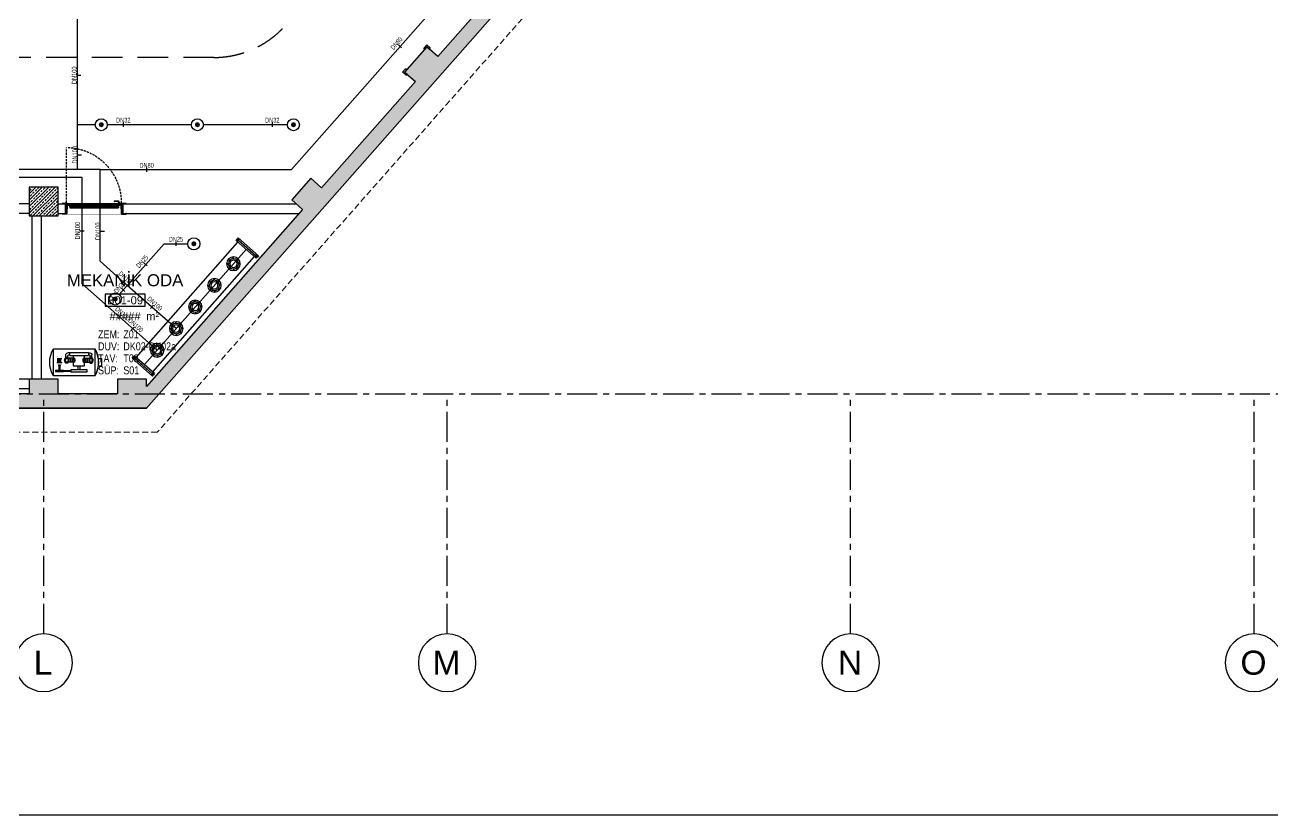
# Model space of a CAD drawing. Header units: millimetres. Extents: x -379292 to 1221486, y 92049 to 447512.
# Drawn here: x 368838 to 394800, y 92049 to 108496 of the extents above; entities that cross this region are included whole.
import ezdxf
from ezdxf.enums import TextEntityAlignment as Align
from ezdxf.lldxf.tags import DXFTag

# ---------------------------------------------------------------- set-up
doc = ezdxf.new("R2010")
doc.units = ezdxf.units.MM
for name, pattern in [('ACAD_ISO07W100', [3, 0, -3]), ('CENTER', [2, 1.25, -0.25, 0.25, -0.25]), ('DASHDOT', [25.4, 12.7, -6.35, 0, -6.35]), ('HIDDEN', [9.525, 6.35, -3.175])]:
    doc.linetypes.add(name, pattern=pattern)
for name, color, linetype, lineweight in [('-M-FIRE EQUIPMENT', 7, 'Continuous', 30), ('-M-YNGN-FHC-KORUMA', 7, 'ACAD_ISO07W100', 25), ('-M-YNGN-ZON5', 11, 'SP', 30), ('-M-YNGN-ZON6', 2, 'SP', 30), ('06_FORMWORK HIDDEN', 252, 'HIDDEN2', 0)]:
    doc.layers.add(name, color=color, linetype=linetype, lineweight=lineweight)
for name, color, linetype in [('-M-PIPE EQUIPMENT', 14, 'Continuous'), ('-M-YNGN-BORUID', 7, 'Continuous'), ('-M-YNGN-BORUUZUN', 7, 'Continuous'), ('-M-YNGN-BORUYUK', 7, 'Continuous'), ('-M-YNGN-SPR-YUK', 7, 'Continuous'), ('-M-YNGN-ZON5-CAP-', 7, 'Continuous'), ('-M-YNGN-ZON6-CAP-', 7, 'Continuous'), ('-M-YNGN-ZON6-SPR-', 7, 'Continuous'), ('010-05', 1, 'Continuous'), ('05_AXIS', 211, 'CENTER'), ('05_AXIS NAME', 7, 'Continuous'), ('05_DOOR', 2, 'Continuous'), ('05_EQUIPMENT', 1, 'Continuous'), ('05_HATCH 1', 101, 'Continuous'), ('05_HATCH CONCRETE', 141, 'Continuous'), ('05_HATCH SOLID-1', 252, 'Continuous'), ('05_HATCH SOLID-2', 253, 'Continuous'), ('05_MATERIAL TEXT', 112, 'Continuous'), ('05_ROOM M2', 161, 'Continuous'), ('05_ROOM NAME', 153, 'Continuous'), ('05_ROOM NUMBER', 152, 'Continuous'), ('05_STEEL HIDDEN', 61, 'HIDDEN'), ('05_SYMBOL', 2, 'Continuous'), ('05_WALL', 3, 'Continuous'), ('flans015', 14, 'Continuous')]:
    doc.layers.add(name, color=color, linetype=linetype)
doc.layers.add('-M-YNGN-SPR-CAPCIZGI', color=188, linetype='Continuous', plot=False)
doc.styles.add('CIZGI', font='tahoma.ttf', dxfattribs={"width": 0.8, "oblique": 20})
doc.styles.add('DIM', font='arial.ttf')
doc.styles.add('HCAD', font='HCAD.SHX', dxfattribs={"width": 0.8, "height": 0.2})
doc.styles.add('PIPESIZE', font='hcad.shx', dxfattribs={"width": 0.8})
doc.styles.add('SPR-NOT', font='romans.shx')
doc.styles.add('YAZI-2', font='arial.ttf', dxfattribs={"height": 2})
doc.styles.add('YAZI-3', font='arial.ttf', dxfattribs={"height": 3})
doc.styles.add('YAZI-5', font='arial.ttf', dxfattribs={"height": 5})
tags = doc.linetypes.add('HIDDEN2', pattern=[0.1875, 0.125, -0.0625]).pattern_tags.tags
tags[6:7] = [DXFTag(74, 4), DXFTag(75, 0), DXFTag(340, '0'), DXFTag(46, 0.0), DXFTag(50, 0.0), DXFTag(44, 0.0), DXFTag(45, 0.0)]
tags[4:5] = [DXFTag(74, 4), DXFTag(75, 0), DXFTag(340, '0'), DXFTag(46, 0.0), DXFTag(50, 0.0), DXFTag(44, 0.0), DXFTag(45, 0.0)]
doc.linetypes.add('SP', pattern='A,2,-0.1,["SP",CIZGI,S=0.14,R=0.2,X=0,Y=-0.07],-0.255', length=2.355)
pattern_1 = [(270, (-695728.2336, -3493868.9414), (1.3748153225, -2.38125), [1.5875, -3.175]), (30, (-695728.2336, -3493868.9414), (1.3748153315, 2.3812499948), [1.5875, -3.175]), (330, (-695728.2336, -3493868.9414), (2.749630654, -5.2e-09), [-3.175, 1.5875])]
pattern_2 = [(225, (905000, -3e-07), (67.351921, -67.351921), []), (225, (904932.65, -3e-07), (67.351921, -67.351921), [47.625, -23.8125])]

# ---------------------------------------------------------------- blocks, each defined once
blk = doc.blocks.new('AWAKS ADI')
at = {"layer": '05_AXIS NAME', "color": 2}
blk.add_circle((0, 0), 6, dxfattribs=at)
at = {"layer": '05_AXIS NAME', "style": 'YAZI-5'}
blk.add_attdef('AKSADI', text='', height=5, dxfattribs=at).set_placement((0, 0), align=Align.MIDDLE_CENTER)
blk = doc.blocks.new('202_Aks')
at = {"layer": '05_AXIS', "ltscale": 500}
for p, q in [((-5000, -177300), (142900, -177300)), ((83100, -182300), (83100, -177300)), ((91500, -182300), (91500, -177300)), ((99900, -182300), (99900, -177300)), ((108300, -182300), (108300, -177300))]:
    blk.add_line(p, q, dxfattribs=at)
at = {"layer": '05_AXIS NAME'}
ref = blk.add_blockref('AWAKS ADI', (83100, -182900), dxfattribs=dict(at, xscale=-100, yscale=100, zscale=100))
ref.add_attrib('AKSADI', 'L', dxfattribs={"height": 500, "style": 'YAZI-5'}).set_placement((83086, -182898), align=Align.MIDDLE_CENTER)
ref = blk.add_blockref('AWAKS ADI', (91500, -182900), dxfattribs=dict(at, xscale=-100, yscale=100, zscale=100))
ref.add_attrib('AKSADI', 'M', dxfattribs={"height": 500, "style": 'YAZI-5'}).set_placement((91486, -182898), align=Align.MIDDLE_CENTER)
ref = blk.add_blockref('AWAKS ADI', (99900, -182900), dxfattribs=dict(at, xscale=-100, yscale=100, zscale=100))
ref.add_attrib('AKSADI', 'N', dxfattribs={"height": 500, "style": 'YAZI-5'}).set_placement((99886, -182898), align=Align.MIDDLE_CENTER)
ref = blk.add_blockref('AWAKS ADI', (108300, -182900), dxfattribs=dict(at, xscale=-100, yscale=100, zscale=100))
ref.add_attrib('AKSADI', 'O', dxfattribs={"height": 500, "style": 'YAZI-5'}).set_placement((108286, -182898), align=Align.MIDDLE_CENTER)
blk = doc.blocks.new('başlık')
at = {"layer": '05_MATERIAL TEXT', "style": 'DIM', "width": 0.8}
for s, p in [('ZEM:', (0, 50)), ('DUV:', (0, -100)), ('TAV:', (0, -250)), ('SÜP:', (0, -400))]:
    blk.add_text(s, height=100, dxfattribs=at).set_placement(p, align=Align.MIDDLE_LEFT)
blk = doc.blocks.new('MAHAL')
at = {"layer": '05_ROOM NUMBER'}
blk.add_lwpolyline([(-5.46, -10.75), (4.54, -10.75), (4.54, -7.75), (-5.46, -7.75)], close=True, dxfattribs=at)
at = {"layer": '05_HATCH SOLID-1', "xscale": 0.02, "yscale": 0.02, "zscale": 0.02}
blk.add_blockref('başlık', (-7.21, -18.75), dxfattribs=at)
at = {"layer": '05_MATERIAL TEXT', "style": 'DIM', "width": 0.8}
for tag, p in [('ZEMİN', (-0.89, -17.75)), ('DUVAR', (-0.89, -20.75)), ('TAVAN', (-0.89, -23.75)), ('SÜPÜRGELİK', (-0.89, -26.75))]:
    blk.add_attdef(tag, text='', height=2, dxfattribs=at).set_placement(p, align=Align.MIDDLE_LEFT)
at = {"layer": '05_ROOM M2', "insert": (6.45, -13.24), "char_height": 2, "attachment_point": 5, "style": 'YAZI-2'}
blk.add_mtext_dynamic_manual_height_columns('m²', width=6.9387, gutter_width=625, heights=[0], dxfattribs=at)
at = {"layer": '05_ROOM M2', "style": 'YAZI-2'}
blk.add_attdef('MAHALM2', text='', height=2, dxfattribs=at).set_placement((-0.46, -13.25), align=Align.MIDDLE_CENTER)
at = {"layer": '05_ROOM NAME', "style": 'YAZI-3'}
for tag, p in [('INGMAHALADI', (-0.46, 0.75)), ('TURMAHALADI', (-0.46, -4.25))]:
    blk.add_attdef(tag, text='', height=3, dxfattribs=at).set_placement(p, align=Align.MIDDLE_CENTER)
at = {"layer": '05_ROOM NUMBER', "style": 'YAZI-2'}
blk.add_attdef('MAHALNO', text='', height=2, dxfattribs=at).set_placement((-0.46, -9.25), align=Align.MIDDLE_CENTER)
blk = doc.blocks.new('A$C44F8638E')
at = {"color": 0, "linetype": 'ByBlock'}
for p, q in [((23, 85.3), (-35.4, 85.3)), ((-35.4, 85.3), (-35.4, -2.7)), ((2.2, 99.8), (-14.5, 99.8)), ((-14.5, 99.8), (-14.5, 93)), ((2.2, 93), (2.2, 99.8)), ((23, -2.7), (23, 85.3)), ((-35.4, -2.7), (23, -2.7))]:
    blk.add_line(p, q, dxfattribs=at)
at = {"color": 14, "linetype": 'ByBlock'}
for p, q in [((-27, 68.8), (-27, 34.4)), ((-21.7, 68.8), (-27, 68.8)), ((-21.7, 34.4), (-21.7, 68.8)), ((-13.9, 53.5), (-21.7, 53.5)), ((-13.9, 63.5), (-5.9, 63.5)), ((-13.9, 39.4), (-13.9, 63.5)), ((-5.9, 61.1), (-5.9, 73.8)), ((2.5, 61.1), (2.5, 73.8)), ((2.5, 63.5), (8.7, 63.5)), ((4.1, 79.5), (9.8, 79.5)), ((4.1, 75.3), (7.7, 75.3)), ((8.7, 31.2), (8.7, 72.1)), ((15, 72.1), (8.7, 72.1)), ((9.8, 72.1), (9.8, 73.2)), ((13.9, 72.1), (13.9, 75.3)), ((15, 31.2), (15, 72.1)), ((-21.7, 34.4), (-27, 34.4)), ((-25.2, 18.3), (-25.2, 34.4)), ((-23.5, 18.3), (-23.5, 34.4)), ((-13.9, 49.4), (-21.7, 49.4)), ((-5.9, 39.4), (-13.9, 39.4)), ((-5.9, 41.8), (-5.9, 29.1)), ((2.5, 41.8), (2.5, 29.1)), ((8.7, 39.4), (2.5, 39.4)), ((4.1, 27.6), (7.7, 27.6)), ((15, 31.2), (8.7, 31.2)), ((9.8, 29.7), (9.8, 31.2)), ((13.9, 30.8), (13.9, 27.6)), ((-25.6, 1.4), (-25.6, 18.3)), ((-23.1, 18.3), (-25.6, 18.3)), ((-23.1, 1.4), (-25.6, 1.4)), ((-23.1, 1.4), (-23.1, 18.3)), ((-14.3, 10.9), (-23.1, 10.9)), ((-14.3, 8.8), (-23.1, 8.8)), ((-14.3, 11.6), (-14.3, 8.2)), ((-11.9, 11.6), (-14.3, 11.6)), ((-14.3, 8.2), (-11.9, 8.2)), ((-11.9, 8.2), (-11.9, 11.6)), ((-7.2, 15.3), (-7.2, 4.5)), ((-7.2, 11.5), (1.3, 11.5)), ((1.3, 8.1), (-7.2, 8.1)), ((-6, 13.1), (0.2, 13.1)), ((-6, 9.8), (0.2, 9.8)), ((-6, 6.4), (0.2, 6.4)), ((1.3, 15.2), (1.3, 4.6)), ((4.1, 23.4), (9.8, 23.4))]:
    blk.add_line(p, q, dxfattribs=at)
at = {"color": 0, "linetype": 'ByBlock'}
for points in [[(-35.4, 85.3, -0.285714), (23, 85.3)], [(-35.4, -2.7, 0.285714), (23, -2.7)]]:
    blk.add_lwpolyline(points, format="xyb", dxfattribs=at)
at = {"color": 14, "linetype": 'ByBlock'}
for points in [[(-1.7, 82, -0.070165), (0.9, 81.6, -0.081929), (3, 80.6, -0.106899), (4.4, 79, -0.135223), (4.9, 77.4, -0.135223), (4.4, 75.7, -0.106899), (3, 74.1, -0.081929), (0.9, 73.2, -0.070165), (-1.7, 72.8, -0.070165), (-4.3, 73.2, -0.081929), (-6.4, 74.1, -0.106899), (-7.9, 75.7, -0.135223), (-8.3, 77.4, -0.135223), (-7.9, 79, -0.106899), (-6.4, 80.6, -0.081929), (-4.3, 81.6, -0.070165)], [(-1.6, 80.1, -0.070165), (0, 79.8, -0.081929), (1.3, 79.2, -0.106899), (2.2, 78.2, -0.135223), (2.5, 77.2, -0.135223), (2.2, 76.2, -0.106899), (1.3, 75.2, -0.081929), (0, 74.6, -0.070165), (-1.6, 74.4, -0.070165), (-3.3, 74.6, -0.081929), (-4.5, 75.2, -0.106899), (-5.5, 76.2, -0.135223), (-5.7, 77.2, -0.135223), (-5.5, 78.2, -0.106899), (-4.5, 79.2, -0.081929), (-3.3, 79.8, -0.070165)], [(-1.7, 20.9, 0.070165), (0.9, 21.3, 0.081929), (3, 22.3, 0.106899), (4.4, 23.8, 0.135223), (4.9, 25.5, 0.135223), (4.4, 27.2, 0.106899), (3, 28.7, 0.081929), (0.9, 29.7, 0.070165), (-1.7, 30.1, 0.070165), (-4.3, 29.7, 0.081929), (-6.4, 28.7, 0.106899), (-7.9, 27.2, 0.135223), (-8.3, 25.5, 0.135223), (-7.9, 23.8, 0.106899), (-6.4, 22.3, 0.081929), (-4.3, 21.3, 0.070165)], [(-1.6, 22.8, 0.070165), (0, 23, 0.081929), (1.3, 23.7, 0.106899), (2.2, 24.6, 0.135223), (2.5, 25.7, 0.135223), (2.2, 26.7, 0.106899), (1.3, 27.7, 0.081929), (0, 28.3, 0.070165), (-1.6, 28.5, 0.070165), (-3.3, 28.3, 0.081929), (-4.5, 27.7, 0.106899), (-5.5, 26.7, 0.135223), (-5.7, 25.7, 0.135223), (-5.5, 24.6, 0.106899), (-4.5, 23.7, 0.081929), (-3.3, 23, 0.070165)]]:
    blk.add_lwpolyline(points, format="xyb", close=True, dxfattribs=at)
for points in [[(2.5, 70.1, -0.060594), (0.9, 69.5, -0.070165), (-1.7, 69.1, -0.070165), (-4.3, 69.5, -0.060594), (-5.9, 70.1)], [(2.5, 66.8, -0.060594), (0.9, 66.2, -0.070165), (-1.7, 65.8, -0.070165), (-4.3, 66.2, -0.060594), (-5.9, 66.8)], [(2.5, 63.6, -0.060594), (0.9, 63, -0.070165), (-1.7, 62.6, -0.070165), (-4.3, 63, -0.060594), (-5.9, 63.6)], [(2.5, 61.2, -0.060594), (0.9, 60.5, -0.070165), (-1.7, 60.1, -0.070165), (-4.3, 60.5, -0.060594), (-5.9, 61.2)], [(2.5, 41.7, 0.060594), (0.9, 42.4, 0.070165), (-1.7, 42.8, 0.070165), (-4.3, 42.4, 0.060594), (-5.9, 41.7)], [(2.5, 39.3, 0.060594), (0.9, 39.9, 0.070165), (-1.7, 40.3, 0.070165), (-4.3, 39.9, 0.060594), (-5.9, 39.3)], [(2.5, 36, 0.060594), (0.9, 36.7, 0.070165), (-1.7, 37.1, 0.070165), (-4.3, 36.7, 0.060594), (-5.9, 36)], [(2.5, 32.7, 0.060594), (0.9, 33.4, 0.070165), (-1.7, 33.8, 0.070165), (-4.3, 33.4, 0.060594), (-5.9, 32.7)]]:
    blk.add_lwpolyline(points, format="xyb", dxfattribs=at)
at = {"color": 14, "linetype": 'ByBlock', "const_width": 0.446}
blk.add_lwpolyline([(4.2, 15.2), (-10.1, 15.2, 0.414214), (-11.8, 13.4), (-11.8, 6.3, 0.414214), (-10.1, 4.5), (4.2, 4.5, 0.414214), (6, 6.3), (6, 13.4, 0.414214)], format="xyb", close=True, dxfattribs=at)
at = {"color": 0, "linetype": 'ByBlock'}
blk.add_arc((-6.2, 38.4), 55.2, 58.1092, 121.8908, dxfattribs=at)
at = {"color": 14, "linetype": 'ByBlock'}
for centre, radius, start, end in [((7.7, 73.2), 2.08, 0, 90), ((9.8, 75.3), 4.17, 0, 90), ((7.7, 29.7), 2.08, 270, 0), ((9.8, 27.6), 4.17, 270, 0)]:
    blk.add_arc(centre, radius, start, end, dxfattribs=at)
blk = doc.blocks.new('FU150')
at = {"color": 0, "linetype": 'ByBlock'}
for centre, radius in [((0, 0), 142), ((-120, 0), 9), ((0, 0), 106), ((-85, 85), 9), ((0, 0), 75), ((0, 120), 9), ((85, 85), 9), ((120, 0), 9), ((-85, -85), 9), ((0, -120), 9), ((85, -85), 9)]:
    blk.add_circle(centre, radius, dxfattribs=at)
blk = doc.blocks.new('FY300')
at = {"color": 0, "linetype": 'ByBlock'}
for p, q in [((-281, 32), (281, 32)), ((-281, 0), (-281, 32)), ((-281, 0), (281, 0)), ((-269, 32), (-269, 0)), ((-256, 36), (-256, -4)), ((-243, 32), (-243, 0)), ((-236, 34), (-238, 32)), ((-236, 34), (236, 34)), ((236, 34), (238, 32)), ((243, 32), (243, 0)), ((256, 36), (256, -4)), ((269, 32), (269, 0)), ((281, 0), (281, 32))]:
    blk.add_line(p, q, dxfattribs=at)
blk = doc.blocks.new('G$CFD01BB52')
at = {"layer": '-M-PIPE EQUIPMENT', "color": 7, "ltscale": 0.5}
for p, q in [((-43.5, -14.9), (168.2, 225)), ((-9.4, -45.1), (202.4, 194.8))]:
    blk.add_line(p, q, dxfattribs=at)
at = {"layer": '-M-PIPE EQUIPMENT', "color": 14, "linetype": 'DASHDOT', "ltscale": 30}
blk.add_line((-26.5, -30), (185.3, 209.9), dxfattribs=at)
at = {"layer": '-M-PIPE EQUIPMENT', "ltscale": 0.2, "yscale": 0.1000000000003638, "zscale": 0.1000000000003638}
for p, xscale, rotation in [((189.8, 215), 0.1000000000003638, 138.5663252263796), ((185.3, 209.9), -0.1000000000003638, 318.5663252263797), ((-31, -35.1), -0.1000000000003638, 318.5663252263797), ((-26.5, -30), 0.1000000000003638, 138.5663252263797)]:
    blk.add_blockref('FY300', p, dxfattribs=dict(at, xscale=xscale, rotation=rotation))
at = {"layer": 'flans015', "ltscale": 0.2, "xscale": -0.09999999999999999, "yscale": 0.09999999999999999, "zscale": 0.1, "rotation": 318.5663252263797}
for p in [(158.8, 179.9), (119.1, 135), (79.4, 90), (39.7, 45), (0, 0)]:
    blk.add_blockref('FU150', p, dxfattribs=at)
blk = doc.blocks.new('VIDA')
at = {"layer": '05_EQUIPMENT'}
h = blk.add_hatch(dxfattribs=at)
h.set_pattern_fill('LINE', color=256, scale=0.1, angle=150, style=0)
h.set_pattern_definition([(330, (-3585.31887, 6072.20274), (0.03125, 0.05412658774), [])])
h.paths.add_polyline_path([(-0.1, -0.3), (-0.1, -1.7), (0.1, -1.7), (0.1, -0.3)])
h.paths.add_polyline_path([(-0.1, -0.3), (0.1, -0.3), (0, 0)])
for p, q in [((-0.1, -0.3), (0, 0)), ((0.1, -0.3), (0, 0)), ((0, -2), (-0.2, -2)), ((0.1, -1.7), (-0.1, -1.7)), ((0.1, -2), (-0.1, -2)), ((0, -2), (0, -2)), ((0.2, -2), (0, -2)), ((0, -2), (0, -2)), ((0, -2), (0, -2))]:
    blk.add_line(p, q, dxfattribs=at)
for points in [[(-0.2, -2), (-0.1, -2), (-0.1, -0.3)], [(0.2, -2), (0.1, -2), (0.1, -0.3)]]:
    blk.add_lwpolyline(points, dxfattribs=at)
blk = doc.blocks.new('*U93')
at = {"color": 8}
blk.add_wipeout([(0, 5), (0, -206), (1200, -206), (1200, 5)], dxfattribs=at)
at = {"layer": '010-05', "ltscale": 7}
h = blk.add_hatch(dxfattribs=at)
h.set_pattern_fill('ANSI37', color=8, scale=0.1, angle=540, style=0)
h.set_pattern_definition([(225, (19752.8965, 13790.6787), (0.224506403, -0.224506403), []), (315, (19752.8965, 13790.6787), (0.224506403, 0.224506403), [])])
edge = h.paths.add_edge_path(flags=16)
edge.add_line((28, -35), (28, -44))
edge.add_line((28, -44), (22, -44))
edge.add_line((22, -44), (22, -37))
edge.add_arc((26, -39), 4.69, 56.5428, 159.2569, ccw=False)
edge = h.paths.add_edge_path()
edge.add_line((29, -33), (29, -45))
edge.add_line((29, -45), (21, -45))
edge.add_line((21, -45), (21, -31))
edge.add_line((21, -31), (34, -31))
edge.add_line((34, -31), (32, -31))
edge.add_arc((32, -34), 2.82, 91.1093, 165.5986)
edge = h.paths.add_edge_path(flags=16)
edge.add_arc((32, -34), 3.82, 143.4668, 165.5986, ccw=False)
edge.add_line((29, -32), (22, -32))
edge.add_line((22, -32), (22, -35))
edge.add_arc((26, -42), 8.25, 70.1103, 120.2945, ccw=False)
edge.add_line((28, -34), (28, -33))
edge.add_line((28, -33), (29, -33))
h = blk.add_hatch(dxfattribs=at)
h.set_pattern_fill('ANSI37', color=8, scale=0.1, angle=180, style=0)
h.set_pattern_definition([(315, (-21540.32198, 13790.6787), (-0.224506403, -0.224506403), []), (225, (-21540.32198, 13790.6787), (-0.224506403, 0.224506403), [])])
edge = h.paths.add_edge_path(flags=16)
edge.add_line((1172, -35), (1172, -44))
edge.add_line((1172, -44), (1178, -44))
edge.add_line((1178, -44), (1178, -37))
edge.add_arc((1174, -39), 4.69, 20.7431, 123.4572)
edge = h.paths.add_edge_path()
edge.add_line((1171, -33), (1171, -45))
edge.add_line((1171, -45), (1179, -45))
edge.add_line((1179, -45), (1179, -31))
edge.add_line((1179, -31), (1166, -31))
edge.add_line((1166, -31), (1168, -31))
edge.add_arc((1168, -34), 2.82, 14.4014, 88.8907, ccw=False)
edge = h.paths.add_edge_path(flags=16)
edge.add_arc((1168, -34), 3.82, 14.4014, 36.5332)
edge.add_line((1171, -32), (1178, -32))
edge.add_line((1178, -32), (1178, -35))
edge.add_arc((1174, -42), 8.25, 59.7055, 109.8897)
edge.add_line((1172, -34), (1172, -33))
edge.add_line((1172, -33), (1171, -33))
at = {"layer": '05_HATCH 1'}
h = blk.add_hatch(dxfattribs=at)
h.set_pattern_fill('HONEY', color=8, scale=0.5, angle=270, style=0)
h.set_pattern_definition(pattern_1)
h.paths.add_polyline_path([(40, -3), (44, -9), (1156, -9), (1160, -3)])
h = blk.add_hatch(dxfattribs=at)
h.set_pattern_fill('HONEY', color=8, scale=0.5, angle=270, style=0)
h.set_pattern_definition(pattern_1)
h.paths.add_polyline_path([(40, -15), (44, -10), (1156, -10), (1160, -15)])
at = {"color": 8, "linetype": 'HIDDEN', "ltscale": 7}
blk.add_line((25, 25), (25, 1168), dxfattribs=at)
at = {"color": 8, "ltscale": 7}
for p, q in [((22, 10), (1148, 10)), ((22, 10), (1178, 10)), ((22, 9), (22, 10)), ((27, 2), (27, 1)), ((27, 2), (37, 2)), ((27, 1), (37, 1)), ((37, 5), (36, 5)), ((37, 9), (1163, 9)), ((1163, 2), (37, 2)), ((37, 2), (44, -9)), ((37, 1), (43, -9)), ((1105, 60), (1022, 60)), ((1105, 50), (1022, 50)), ((1142, 15), (1097, 15)), ((1097, 15), (1097, 10)), ((1115, 40), (1115, 15)), ((1125, 40), (1125, 15)), ((1142, 15), (1142, 10)), ((1163, 2), (1156, -9)), ((1163, 1), (1157, -9)), ((1163, 5), (1164, 5)), ((1173, 2), (1163, 2)), ((1173, 1), (1163, 1)), ((1173, 2), (1173, 1)), ((1178, 9), (1178, 10)), ((1178, 9), (1178, 10)), ((1163, -27), (22, -27)), ((22, -27), (1163, -27)), ((22, -28), (22, -27)), ((1163, -28), (22, -28)), ((1178, -28), (22, -28)), ((43, -9), (27, -9)), ((27, -20), (37, -20)), ((27, -20), (27, -21)), ((27, -21), (37, -21)), ((33, -28), (1163, -28)), ((37, -23), (36, -23)), ((37, -20), (43, -9)), ((37, -21), (44, -10)), ((1163, -21), (37, -21)), ((1156, -9), (44, -9)), ((1156, -10), (44, -10)), ((96, -58), (96, -38)), ((1109, -58), (96, -58)), ((96, -58), (96, -78)), ((96, -78), (1109, -78)), ((116, -38), (116, -58)), ((1089, -38), (1089, -58)), ((1109, -58), (1109, -38)), ((1109, -58), (1109, -78)), ((1163, -21), (1156, -10)), ((1163, -20), (1157, -9)), ((1157, -9), (1173, -9)), ((1173, -20), (1163, -20)), ((1173, -21), (1163, -21)), ((1163, -23), (1164, -23)), ((1173, -20), (1173, -21)), ((1178, -28), (1178, -27)), ((1178, -28), (1178, -27))]:
    blk.add_line(p, q, dxfattribs=at)
at = {"color": 8, "ltscale": 7, "flags": 128}
for points in [[(36, -101, -1), (34, -101), (34, -85), (32, -85), (32, -101, 1), (38, -101), (38, -35, 1), (30, -35), (30, -45), (20, -45), (20, 10), (-68, 10), (-68, 0), (-58, 0), (-58, 2), (-66, 2), (-66, 8), (18, 8), (18, -47), (32, -47), (32, -35, -1), (36, -35)], [(1164, -101, 1), (1166, -101), (1166, -85), (1168, -85), (1168, -101, -1), (1162, -101), (1162, -35, -1), (1170, -35), (1170, -45), (1180, -45), (1180, 10), (1268, 10), (1268, 0), (1258, 0), (1258, 2), (1266, 2), (1266, 8), (1182, 8), (1182, -47), (1168, -47), (1168, -35, 1), (1164, -35)]]:
    blk.add_lwpolyline(points, format="xyb", close=True, dxfattribs=at)
at = {"color": 8, "ltscale": 7}
for points in [[(37, 5), (37, 9), (22, 9), (22, -27), (37, -27), (37, -23)], [(36, 5), (36, 8), (23, 8), (23, -26), (36, -26), (36, -23)], [(1163, 5), (1163, 9), (1178, 9), (1178, -27), (1163, -27), (1163, -23)], [(1164, 5), (1164, 8), (1177, 8), (1177, -26), (1164, -26), (1164, -23)], [(86, -28), (86, -38), (128, -38), (128, -28)], [(1119, -28), (1119, -38), (1077, -38), (1077, -28)]]:
    blk.add_lwpolyline(points, dxfattribs=at)
for points in [[(32, -55), (32, -210), (-68, -210), (-68, -200), (-58, -200), (-58, -202), (-66, -202), (-66, -208), (30, -208), (30, -55)], [(29, -57), (20, -57), (20, -83), (30, -93), (30, -106), (28, -106), (28, -94), (18, -84), (18, -55), (29, -55)], [(40, -3), (44, -9), (1156, -9), (1160, -3)], [(40, -15), (44, -10), (1156, -10), (1160, -15)], [(1168, -55), (1168, -210), (1268, -210), (1268, -200), (1258, -200), (1258, -202), (1266, -202), (1266, -208), (1170, -208), (1170, -55)], [(1171, -57), (1180, -57), (1180, -83), (1170, -93), (1170, -106), (1172, -106), (1172, -94), (1182, -84), (1182, -55), (1171, -55)]]:
    blk.add_lwpolyline(points, close=True, dxfattribs=at)
for radius in [10.1, 6.72]:
    blk.add_circle((21, 21), radius, dxfattribs=at)
at = {"color": 8, "linetype": 'HIDDEN', "ltscale": 7}
blk.add_arc((21, 16), 1152, 359.7875, 89.8098, dxfattribs=at)
at = {"color": 8, "ltscale": 7}
for centre, radius, start, end in [((1022, 55), 5, 90, 270), ((1105, 40), 20, 0, 90), ((1105, 40), 10, 0, 90)]:
    blk.add_arc(centre, radius, start, end, dxfattribs=at)
at = {"layer": '010-05', "color": 8, "ltscale": 7}
for points in [[(29, -33, -0.336971), (32, -31), (34, -31), (29, -31), (21, -31), (21, -45), (29, -45)], [(28, -34, 0.222538), (22, -35), (22, -32), (29, -32, 0.09687), (29, -33), (28, -33)], [(28, -44), (22, -44), (22, -37, -0.473637), (28, -35)], [(1171, -33, 0.336971), (1168, -31), (1166, -31), (1171, -31), (1179, -31), (1179, -45), (1171, -45)], [(1172, -34, -0.222538), (1178, -35), (1178, -32), (1171, -32, -0.09687), (1171, -33), (1172, -33)], [(1172, -44), (1178, -44), (1178, -37, 0.473637), (1172, -35)]]:
    blk.add_lwpolyline(points, format="xyb", close=True, dxfattribs=at)
at = {"layer": '05_STEEL HIDDEN', "color": 8, "ltscale": 7}
for points in [[(17, -48), (17, -23), (11, -23), (11, -49), (23, -77), (23, -99), (29, -99), (29, -76)], [(1183, -48), (1183, -23), (1189, -23), (1189, -49), (1177, -77), (1177, -99), (1171, -99), (1171, -76)]]:
    blk.add_lwpolyline(points, close=True, dxfattribs=at)
at = {"layer": '05_STEEL HIDDEN', "color": 8, "ltscale": 7, "flags": 128}
for points in [[(17, -23), (18, -23), (18, -48), (30, -76), (30, -99), (29, -99)], [(1183, -23), (1182, -23), (1182, -48), (1170, -76), (1170, -99), (1171, -99)]]:
    blk.add_lwpolyline(points, dxfattribs=at)
at = {"layer": '05_WALL', "color": 8, "ltscale": 20}
for points in [[(0, 0), (0, -200)], [(1200, 0), (1200, -200)]]:
    blk.add_lwpolyline(points, dxfattribs=at)
at = {"color": 8, "ltscale": 7, "yscale": 10, "zscale": 10, "rotation": 180}
for p, xscale in [((25, -65), -10), ((1175, -65), 10)]:
    blk.add_blockref('VIDA', p, dxfattribs=dict(at, xscale=xscale))
blk = doc.blocks.new('bariyer')
at = {"color": 8, "ltscale": 25}
blk.add_lwpolyline([(0, -70), (15, -70, 0.414214), (30, -55), (30, 30), (-55, 30, 0.414214), (-70, 15), (-70, 0), (0, 0)], format="xyb", close=True, dxfattribs=at)
blk = doc.blocks.new('OtoParkBodrumKatMimari')
at = {"layer": '05_SYMBOL', "color": 252, "linetype": 'HIDDEN', "ltscale": 100}
blk.add_lwpolyline([(91643, 7000, 0.215217), (93143, 7677)], format="xyb", dxfattribs=at)
blk.add_lwpolyline([(91643, 7000), (67313, 7000)], dxfattribs=at)
at = {"layer": '05_WALL', "color": 8, "flags": 128}
for points in [[(87800, 3950), (80000, 3950)], [(88400, 3950), (93358, 3950)], [(87800, 3750), (80000, 3750)], [(88400, 3750), (93415, 3750)], [(87800, 300), (80000, 300)], [(87800, 100), (80000, 100)]]:
    blk.add_lwpolyline(points, dxfattribs=at)
at = {"layer": '05_WALL', "color": 8}
for points in [[(87850, 3700), (87850, 300)], [(88050, 3700), (88050, 300)]]:
    blk.add_lwpolyline(points, dxfattribs=at)
at = {"layer": '06_FORMWORK HIDDEN', "linetype": 'HIDDEN', "ltscale": 20}
for p, q in [((143700, 59511), (90466, -800)), ((90466, -800), (70114, -800))]:
    blk.add_line(p, q, dxfattribs=at)
at = {"layer": '-M-FIRE EQUIPMENT', "ltscale": 0.5, "xscale": -9.720000000670547, "yscale": 9.720000000670547, "zscale": 9.72, "rotation": 270}
blk.add_blockref('A$C44F8638E', (88333, 714), dxfattribs=at)
at = {"layer": '-M-YNGN-FHC-KORUMA', "xscale": 10, "yscale": 10, "zscale": 10}
blk.add_blockref('G$CFD01BB52', (90463, 906), dxfattribs=at)
at = {"layer": '05_AXIS'}
blk.add_blockref('202_Aks', (5000, 177300), dxfattribs=at)
at = {"layer": '05_ROOM NUMBER'}
ref = blk.add_blockref('MAHAL', (89833, 2716), dxfattribs=dict(at, xscale=83.33333333333333, yscale=83.33333333333333, zscale=83.33333333333333))
ref.add_attrib('TURMAHALADI', 'MEKANİK ODA', dxfattribs={"layer": '05_ROOM NAME', "height": 250, "style": 'YAZI-3'}).set_placement((89794, 2362), align=Align.MIDDLE_CENTER)
ref.add_attrib('MAHALNO', 'B01-09', dxfattribs={"height": 166.7, "style": 'YAZI-2'}).set_placement((89794, 1945), align=Align.MIDDLE_CENTER)
ref.add_attrib('MAHALM2', '#####', dxfattribs={"layer": '05_ROOM M2', "height": 166.7, "style": 'YAZI-2'}).set_placement((89794, 1612), align=Align.MIDDLE_CENTER)
ref.add_attrib('ZEMİN', 'Z01', dxfattribs={"layer": '05_MATERIAL TEXT', "height": 166.7, "style": 'DIM', "width": 0.8}).set_placement((89758, 1237), align=Align.MIDDLE_LEFT)
ref.add_attrib('DUVAR', 'DK02-DK02a', dxfattribs={"layer": '05_MATERIAL TEXT', "height": 166.7, "style": 'DIM', "width": 0.8}).set_placement((89758, 987), align=Align.MIDDLE_LEFT)
ref.add_attrib('TAVAN', 'T03', dxfattribs={"layer": '05_MATERIAL TEXT', "height": 166.7, "style": 'DIM', "width": 0.8}).set_placement((89758, 737), align=Align.MIDDLE_LEFT)
ref.add_attrib('SÜPÜRGELİK', 'S01', dxfattribs={"layer": '05_MATERIAL TEXT', "height": 166.7, "style": 'DIM', "width": 0.8}).set_placement((89758, 487), align=Align.MIDDLE_LEFT)
at = {"layer": '05_SYMBOL', "color": 8, "rotation": 48.56632516036355}
blk.add_blockref('bariyer', (96078, 7220), dxfattribs=at)
at = {"layer": '05_SYMBOL', "color": 8, "xscale": -1, "rotation": 48.56632529242532}
blk.add_blockref('bariyer', (95615, 6696), dxfattribs=at)
at = {"layer": '05_DOOR'}
blk.add_blockref('*U93', (88550, 3950), dxfattribs=at)
at = {"layer": '05_HATCH CONCRETE'}
h = blk.add_hatch(dxfattribs=at)
h.set_pattern_fill('ANSI33', color=8, scale=15, angle=180, style=0)
h.set_pattern_definition(pattern_2)
h.paths.add_polyline_path([(142600, 59700), (142800, 59700), (139870, 56381), (139645, 56579), (139248, 56130), (139473, 55931), (135668, 51620), (135443, 51819), (134848, 51144), (135073, 50945), (131506, 46904), (131281, 47103), (130884, 46653), (131109, 46455), (127899, 42818), (127674, 43017), (127277, 42567), (127502, 42369), (124481, 38946), (124256, 39145), (123859, 38695), (124084, 38496), (120848, 34830), (120623, 35029), (120028, 34354), (120253, 34155), (117433, 30962), (117209, 31160), (116812, 30710), (117036, 30512), (113992, 27063), (113767, 27262), (113370, 26812), (113595, 26613), (110386, 22977), (110161, 23176), (109764, 22726), (109989, 22527), (106786, 18899), (106561, 19097), (105965, 18422), (106190, 18224), (103361, 15019), (103136, 15217), (102739, 14767), (102964, 14569), (99777, 10958), (99552, 11156), (99155, 10707), (99380, 10508), (96303, 7022), (96078, 7220), (95615, 6696), (95840, 6497), (93887, 4285), (93662, 4484), (93265, 4034), (93490, 3836), (90240, 153), (90240, 300), (89640, 300), (89640, 0), (88400, 0), (88400, 300), (87800, 300), (87800, 0), (80000, 0), (80000, 300), (79400, 300), (79400, 0), (71600, 0), (71600, 300), (71000, 300), (71000, -300), (90240, -300), (143200, 59700), (143200, 67400), (142600, 67400), (142600, 66800), (142900, 66800), (142900, 64150), (142600, 64150), (142600, 63550), (142900, 63550), (142900, 60300), (142600, 60300)])
h = blk.add_hatch(dxfattribs=at)
h.set_pattern_fill('ANSI33', color=8, scale=15, angle=180, style=0)
h.set_pattern_definition(pattern_2)
h.paths.add_polyline_path([(88400, 3700), (88400, 4300), (87800, 4300), (87800, 3700)])
at = {"color": 5}
for points in [[(99380, 10508), (96303, 7022), (96078, 7220), (95615, 6696), (95840, 6497), (93887, 4285), (93662, 4484), (93265, 4034), (93490, 3836), (90240, 153), (90240, 300), (89640, 300), (89640, 0), (88400, 0), (88400, 300), (87800, 300), (87800, 0), (80000, 0)], [(71000, -300), (90240, -300), (143200, 59700)]]:
    blk.add_lwpolyline(points, dxfattribs=at)
blk.add_lwpolyline([(88400, 3700), (88400, 4300), (87800, 4300), (87800, 3700)], close=True, dxfattribs=at)
at = {"layer": '05_HATCH SOLID-2', "color": 251, "ltscale": 25}
for points in [[(150500, -8770), (-8600, -8770), (-8600, 187430)], [(150500, -8770), (150500, 187430), (4700, 187430), (4700, 177600), (135600, 177600), (135600, 144600), (143200, 144600), (143200, 59700), (90240, -300), (70300, -300), (63119, 5881)]]:
    blk.add_lwpolyline(points, dxfattribs=at)
blk = doc.blocks.new('SPRKL100')
at = {"layer": '-M-YNGN-SPR-CAPCIZGI'}
blk.add_line((0, 0.43), (0, -0.43), dxfattribs=at)
at = {"layer": '-M-YNGN-BORUID', "color": 0, "style": 'HCAD', "width": 0.8, "flags": 1}
blk.add_attdef('DIC', text='', height=0.4, dxfattribs=at).set_placement((0, -1.69), align=Align.CENTER)
at = {"layer": '-M-YNGN-BORUUZUN', "color": 0, "style": 'HCAD', "width": 0.7}
blk.add_attdef('BOY', text='', height=0.8, dxfattribs=at).set_placement((0, -1.08), align=Align.CENTER)
at = {"layer": '-M-YNGN-BORUYUK', "color": 6, "style": 'PIPESIZE', "width": 0.8}
blk.add_attdef('YUK', text='', height=0.5, dxfattribs=at).set_placement((0, 1.87), align=Align.CENTER)
at = {"color": 0, "style": 'PIPESIZE', "width": 0.7}
blk.add_attdef('CAP', text='', height=1, dxfattribs=at).set_placement((0, 0.45), align=Align.CENTER)
blk = doc.blocks.new('A$C69E8C7F8')
at = {"layer": '-M-YNGN-ZON5', "ltscale": 500}
for p, q in [((-156.3, 359.4), (-1511.7, 359.4)), ((-156.3, 138), (-156.3, 359.4)), ((0, 0), (-156.3, 138))]:
    blk.add_line(p, q, dxfattribs=at)
at = {"layer": '-M-YNGN-ZON5-CAP-'}
ref = blk.add_blockref('SPRKL100', (-156.3, 248.7), dxfattribs=dict(at, xscale=10.00000000000001, yscale=10.00000000000001, zscale=10.00000000000001, rotation=90))
ref.add_attrib('CAP', 'DN100', dxfattribs={"layer": '0', "color": 0, "height": 10, "rotation": 90, "style": 'PIPESIZE', "width": 0.7}).set_placement((-160.8, 248.7), align=Align.CENTER)
ref = blk.add_blockref('SPRKL100', (-78.2, 69), dxfattribs=dict(at, xscale=10, yscale=10, zscale=10, rotation=318.5663252262517))
ref.add_attrib('CAP', 'DN100', dxfattribs={"layer": '0', "color": 0, "height": 10, "rotation": 318.5663, "style": 'PIPESIZE', "width": 0.7}).set_placement((-75.2, 72.4), align=Align.CENTER)
blk = doc.blocks.new('SP-C-UP-12')
at = {"ltscale": 10}
blk.add_line((0, 0), (0, 0), dxfattribs=at)
at = {"color": 1, "linetype": 'Continuous'}
blk.add_circle((0, 0), 12.5, dxfattribs=at)
at = {"ltscale": 10}
for points in [[(-5.4, 0), (-3.8, 3.8), (-3.8, -3.8), (0, 5.4)], [(-3.8, -3.8), (0, 5.4), (0, -5.4), (3.8, 3.8)], [(0, -5.4), (3.8, 3.8), (3.8, -3.8), (5.4, 0)]]:
    blk.add_solid(points, dxfattribs=at)
at = {"layer": '-M-YNGN-SPR-YUK', "style": 'SPR-NOT', "width": 0.5, "flags": 9}
for tag, p in [('YUK', (0, 17.8)), ('CAP', (0, 14.4)), ('TIP', (0.2, 10.8))]:
    blk.add_attdef(tag, text='', height=2.5, dxfattribs=at).set_placement(p, align=Align.MIDDLE_CENTER)
blk = doc.blocks.new('A$C69E8D8A3')
at = {"layer": '-M-YNGN-ZON6', "ltscale": 500}
for p, q in [((239.6, 330.9), (4953.7, 5671.8)), ((-206, 3336.9), (-206, 330.9)), ((-168.5, 424.4), (-206, 424.4)), ((31.5, 424.4), (-143.5, 424.4)), ((231.5, 424.4), (56.5, 424.4)), ((-158.7, 330.9), (-1888.5, 330.9)), ((-158.7, 330.9), (239.6, 330.9)), ((-158.7, 140.1), (-158.7, 330.9)), ((-101.9, 90), (-25.5, 176.5)), ((-25.5, 176.5), (24.1, 176.5)), ((-101.9, 90), (-158.7, 140.1)), ((-101.9, 90), (-118.7, 70.9))]:
    blk.add_line(p, q, dxfattribs=at)
at = {"layer": '-M-YNGN-ZON6', "color": 2, "ltscale": 500}
blk.add_line((0, 0), (-101.9, 90), dxfattribs=at)
at = {"layer": '-M-YNGN-ZON6-CAP-'}
ref = blk.add_blockref('SPRKL100', (465.7, 587.5), dxfattribs=dict(at, xscale=10, yscale=10, zscale=10, rotation=48.57966781334417))
ref.add_attrib('CAP', 'DN80', dxfattribs={"layer": '0', "color": 0, "height": 10, "rotation": 48.5797, "style": 'PIPESIZE', "width": 0.7}).set_placement((462.3, 590.4), align=Align.CENTER)
ref = blk.add_blockref('SPRKL100', (-203, 527.3), dxfattribs=dict(at, xscale=10.00000000000001, yscale=10.00000000000001, zscale=10.00000000000001, rotation=90))
ref.add_attrib('CAP', 'DN100', dxfattribs={"layer": '0', "color": 0, "height": 10, "rotation": 90, "style": 'PIPESIZE', "width": 0.7}).set_placement((-207.5, 527.3), align=Align.CENTER)
ref = blk.add_blockref('SPRKL100', (-110.2, 424.4), dxfattribs=dict(at, xscale=10, yscale=10, zscale=10))
ref.add_attrib('CAP', 'DN32', dxfattribs={"layer": '0', "color": 0, "height": 10, "style": 'PIPESIZE', "width": 0.7}).set_placement((-110.2, 428.9), align=Align.CENTER)
ref = blk.add_blockref('SPRKL100', (199.9, 424.4), dxfattribs=dict(at, xscale=10, yscale=10, zscale=10))
ref.add_attrib('CAP', 'DN32', dxfattribs={"layer": '0', "color": 0, "height": 10, "style": 'PIPESIZE', "width": 0.7}).set_placement((199.9, 428.9), align=Align.CENTER)
ref = blk.add_blockref('SPRKL100', (-201.6, 361.7), dxfattribs=dict(at, xscale=10.00000000000001, yscale=10.00000000000001, zscale=10.00000000000001, rotation=90))
ref.add_attrib('CAP', 'DN100', dxfattribs={"layer": '0', "color": 0, "height": 10, "rotation": 90, "style": 'PIPESIZE', "width": 0.7}).set_placement((-206.1, 361.7), align=Align.CENTER)
ref = blk.add_blockref('SPRKL100', (-61.7, 330.3), dxfattribs=dict(at, xscale=10, yscale=10, zscale=10))
ref.add_attrib('CAP', 'DN80', dxfattribs={"layer": '0', "color": 0, "height": 10, "style": 'PIPESIZE', "width": 0.7}).set_placement((-61.7, 334.8), align=Align.CENTER)
ref = blk.add_blockref('SPRKL100', (-153.8, 202.7), dxfattribs=dict(at, xscale=10.00000000000001, yscale=10.00000000000001, zscale=10.00000000000001, rotation=90))
ref.add_attrib('CAP', 'DN100', dxfattribs={"layer": '0', "color": 0, "height": 10, "rotation": 90, "style": 'PIPESIZE', "width": 0.7}).set_placement((-158.3, 202.7), align=Align.CENTER)
ref = blk.add_blockref('SPRKL100', (-0.7, 176.5), dxfattribs=dict(at, xscale=10, yscale=10, zscale=10, rotation=359.9999977917545))
ref.add_attrib('CAP', 'DN25', dxfattribs={"layer": '0', "color": 0, "height": 10, "rotation": 360, "style": 'PIPESIZE', "width": 0.7}).set_placement((-0.7, 181), align=Align.CENTER)
ref = blk.add_blockref('SPRKL100', (-63.7, 133.2), dxfattribs=dict(at, xscale=10, yscale=10, zscale=10, rotation=48.5663261281679))
ref.add_attrib('CAP', 'DN25', dxfattribs={"layer": '0', "color": 0, "height": 10, "rotation": 48.5663, "style": 'PIPESIZE', "width": 0.7}).set_placement((-67.1, 136.2), align=Align.CENTER)
ref = blk.add_blockref('SPRKL100', (-110.5, 97.5), dxfattribs=dict(at, xscale=10, yscale=10, zscale=10, rotation=318.5663252262576))
ref.add_attrib('CAP', 'DN100', dxfattribs={"layer": '0', "color": 0, "height": 10, "rotation": 318.5663, "style": 'PIPESIZE', "width": 0.7}).set_placement((-107.5, 100.9), align=Align.CENTER)
ref = blk.add_blockref('SPRKL100', (-110.3, 80.4), dxfattribs=dict(at, xscale=10, yscale=10, zscale=10, rotation=48.56632612816801))
ref.add_attrib('CAP', 'DN25', dxfattribs={"layer": '0', "color": 0, "height": 10, "rotation": 48.5663, "style": 'PIPESIZE', "width": 0.7}).set_placement((-113.7, 83.4), align=Align.CENTER)
ref = blk.add_blockref('SPRKL100', (-51, 45), dxfattribs=dict(at, xscale=10, yscale=10, zscale=10, rotation=318.5663252262576))
ref.add_attrib('CAP', 'DN100', dxfattribs={"layer": '0', "color": 0, "height": 10, "rotation": 318.5663, "style": 'PIPESIZE', "width": 0.7}).set_placement((-48, 48.4), align=Align.CENTER)
ref = blk.add_blockref('SPRKL100', (-90.7, 0), dxfattribs=dict(at, xscale=10, yscale=10, zscale=10, rotation=318.5663252262576))
ref.add_attrib('CAP', 'DN100', dxfattribs={"layer": '0', "color": 0, "height": 10, "rotation": 318.5663, "style": 'PIPESIZE', "width": 0.7}).set_placement((-87.7, 3.4), align=Align.CENTER)
at = {"layer": '-M-YNGN-ZON6-SPR-'}
for p, rotation in [((-156, 424.4), 180), ((44, 424.4), 180), ((244, 424.4), 180), ((36.6, 176.5), 270.0000012571319), ((-127, 61.6), 270.0000012571319)]:
    blk.add_blockref('SP-C-UP-12', p, dxfattribs=dict(at, rotation=rotation))

msp = doc.modelspace()

# ---------------------------------------------------------------- block references
at = {"color": 8}
msp.add_blockref('OtoParkBodrumKatMimari', (281127.6, 100818.8), dxfattribs=at)

# ---------------------------------------------------------------- next in the draw order: block references
at = {"layer": '-M-YNGN-ZON5', "ltscale": 25, "xscale": 10, "yscale": 10, "zscale": 10}
msp.add_blockref('A$C69E8C7F8', (371590.7, 101725.1), dxfattribs=at)
at = {"layer": '-M-YNGN-ZON6', "ltscale": 25, "xscale": 10, "yscale": 10, "zscale": 10}
msp.add_blockref('A$C69E8D8A3', (371987.7, 102175), dxfattribs=at)

doc.saveas('drawing.dxf')
